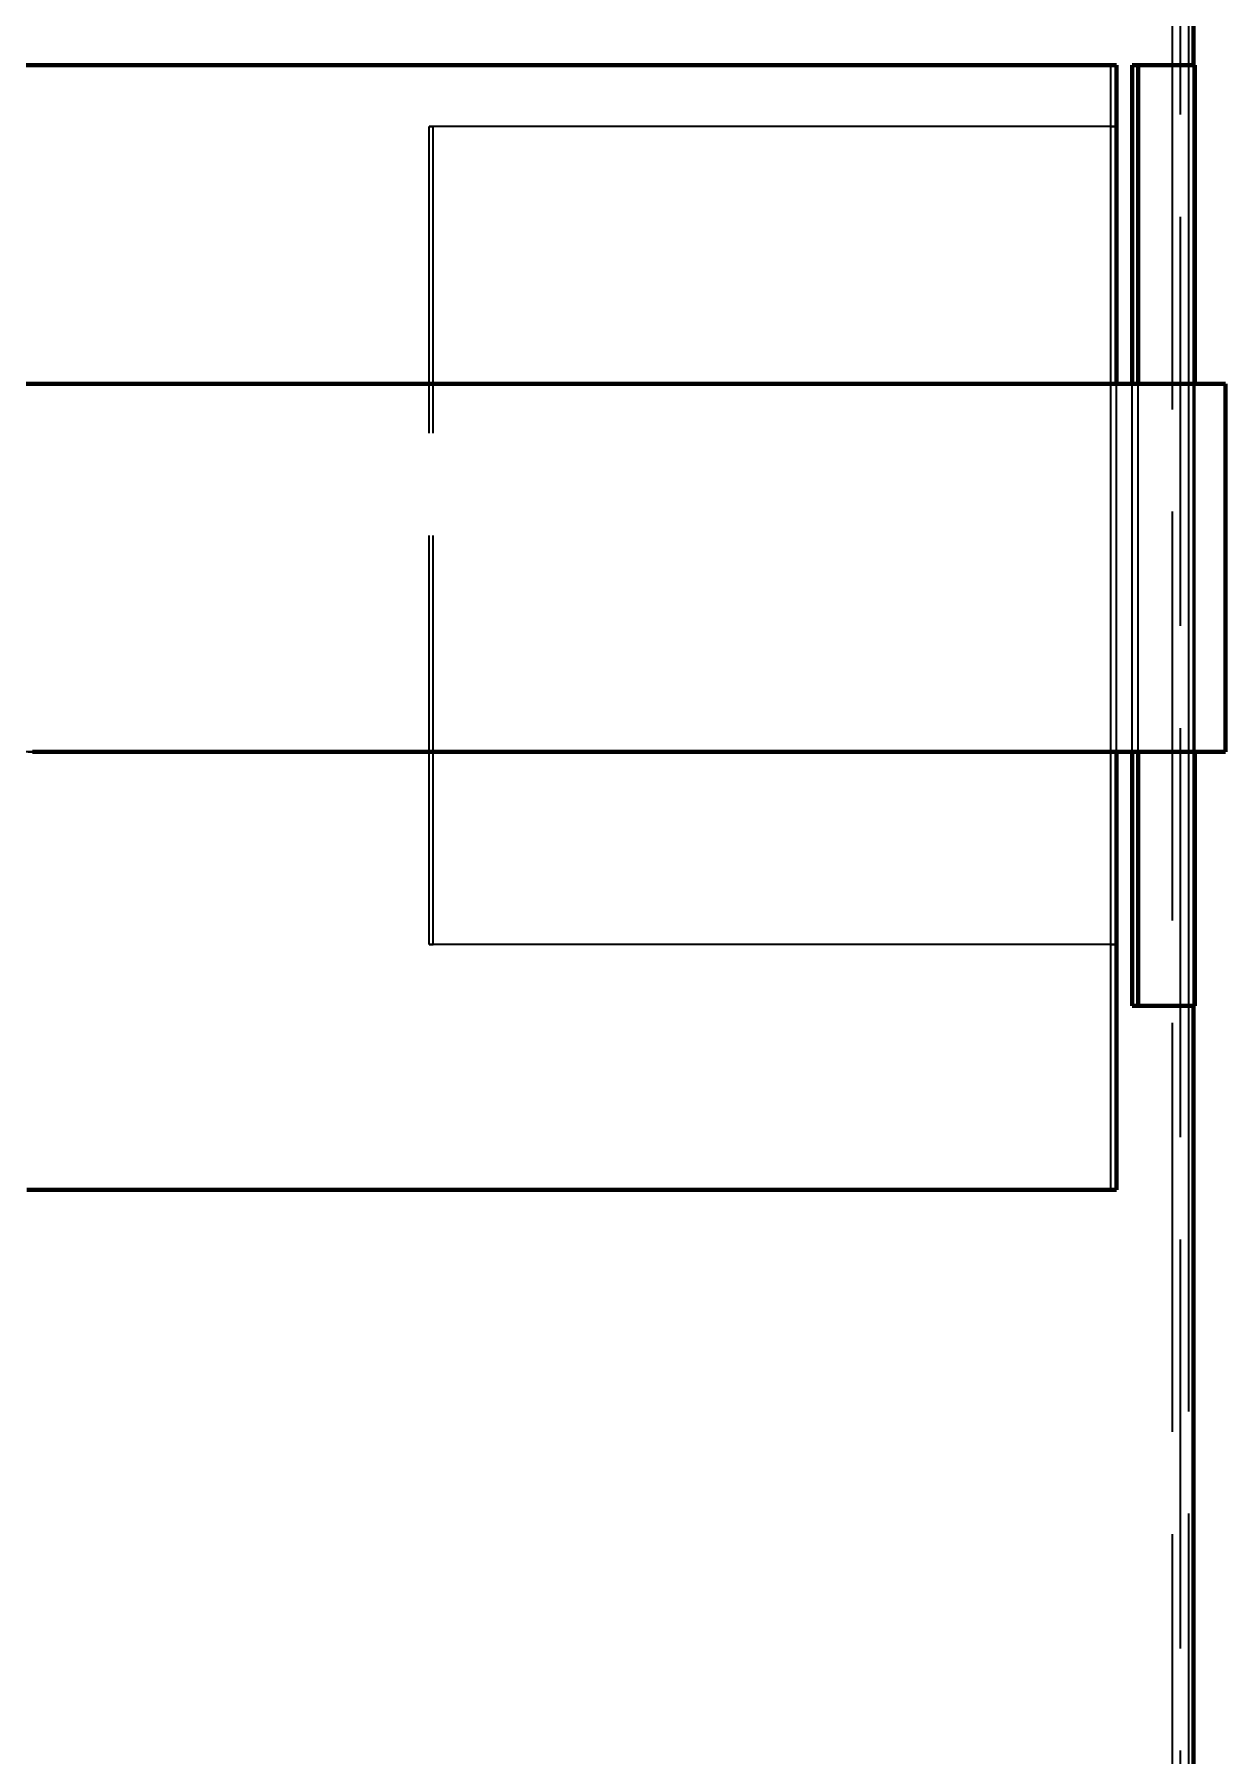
# Model space of a CAD drawing. Header units: millimetres. Extents: x 0 to 2208, y 0 to 420.
# Drawn here: x 196.54 to 208.19, y 140.17 to 157 of the extents above; entities that cross this region are included whole.
import ezdxf

# ---------------------------------------------------------------- set-up
doc = ezdxf.new("R2010")
doc.units = ezdxf.units.MM
doc.linetypes.add('IRAM-E-TRAZOS', pattern=[5, 4, -1])
doc.layers.add('01-VISIBLE', color=7, linetype='CONTINUOUS', lineweight=70)
doc.layers.add('02-OCULTA', color=4, linetype='IRAM-E-TRAZOS', lineweight=35)

msp = doc.modelspace()

# ---------------------------------------------------------------- linework, layer by layer
at = {"layer": '01-VISIBLE'}
for p, q in [((207.875, 156.702), (207.875, 157.302)), ((207.122, 153.585), (207.122, 156.702)), ((207.273, 156.702), (207.331, 156.702)), ((207.273, 153.585), (207.273, 156.702)), ((207.331, 153.585), (207.331, 156.702)), ((207.887, 153.585), (207.887, 156.702)), ((208.187, 149.985), (208.187, 153.585)), ((207.122, 145.702), (207.122, 149.985)), ((207.273, 147.502), (207.273, 149.985)), ((207.331, 147.502), (207.331, 149.985)), ((207.887, 147.502), (207.887, 149.985)), ((207.273, 147.502), (207.331, 147.502)), ((207.875, 123.535), (207.875, 147.502))]:
    msp.add_line(p, q, dxfattribs=at)
for points in [[(196.459, 156.702), (196.56, 156.702), (196.66, 156.702), (196.761, 156.702), (196.862, 156.702), (196.962, 156.702), (197.063, 156.702), (197.163, 156.702), (197.264, 156.702), (197.365, 156.702), (197.465, 156.702), (197.566, 156.702), (197.666, 156.702), (197.767, 156.702), (197.868, 156.702), (197.968, 156.702), (198.069, 156.702), (198.169, 156.702), (198.27, 156.702), (198.371, 156.702), (198.471, 156.702), (198.572, 156.702), (198.672, 156.702), (198.773, 156.702), (198.873, 156.702), (198.974, 156.702), (199.075, 156.702), (199.175, 156.702), (199.276, 156.702), (199.376, 156.702), (199.477, 156.702), (199.578, 156.702), (199.678, 156.702), (199.779, 156.702), (199.879, 156.702), (199.98, 156.702), (200.081, 156.702), (200.181, 156.702), (200.282, 156.702), (200.382, 156.702), (200.483, 156.702), (200.584, 156.702), (200.684, 156.702), (200.785, 156.702), (200.885, 156.702), (200.986, 156.702), (201.087, 156.702), (201.187, 156.702), (201.288, 156.702), (201.388, 156.702), (201.489, 156.702), (201.59, 156.702), (201.69, 156.702), (201.791, 156.702), (201.891, 156.702), (201.992, 156.702), (202.093, 156.702), (202.193, 156.702), (202.294, 156.702), (202.394, 156.702), (202.495, 156.702), (202.596, 156.702), (202.696, 156.702), (202.797, 156.702), (202.897, 156.702), (202.998, 156.702), (203.099, 156.702), (203.199, 156.702), (203.3, 156.702), (203.4, 156.702), (203.501, 156.702), (203.602, 156.702), (203.702, 156.702), (203.803, 156.702), (203.903, 156.702), (204.004, 156.702), (204.104, 156.702), (204.205, 156.702), (204.306, 156.702), (204.406, 156.702), (204.507, 156.702), (204.607, 156.702), (204.708, 156.702), (204.809, 156.702), (204.909, 156.702), (205.01, 156.702), (205.11, 156.702), (205.211, 156.702), (205.312, 156.702), (205.412, 156.702), (205.513, 156.702), (205.613, 156.702), (205.714, 156.702), (205.815, 156.702), (205.915, 156.702), (206.016, 156.702), (206.116, 156.702), (206.217, 156.702), (206.318, 156.702), (206.418, 156.702), (206.519, 156.702), (206.619, 156.702), (206.72, 156.702), (206.821, 156.702), (206.921, 156.702), (207.022, 156.702), (207.122, 156.702)], [(207.331, 156.702), (207.424, 156.702), (207.516, 156.702), (207.609, 156.702), (207.702, 156.702), (207.794, 156.702), (207.887, 156.702)], [(196.446, 153.585), (196.546, 153.585), (196.647, 153.585), (196.747, 153.585), (196.847, 153.585), (196.948, 153.585), (197.048, 153.585), (197.148, 153.585), (197.249, 153.585), (197.349, 153.585), (197.449, 153.585), (197.55, 153.585), (197.65, 153.585), (197.751, 153.585), (197.851, 153.585), (197.951, 153.585), (198.052, 153.585), (198.152, 153.585), (198.252, 153.585), (198.353, 153.585), (198.453, 153.585), (198.553, 153.585), (198.654, 153.585), (198.754, 153.585), (198.854, 153.585), (198.955, 153.585), (199.055, 153.585), (199.155, 153.585), (199.256, 153.585), (199.356, 153.585), (199.456, 153.585), (199.557, 153.585), (199.657, 153.585), (199.758, 153.585), (199.858, 153.585), (199.958, 153.585), (200.059, 153.585), (200.159, 153.585), (200.259, 153.585), (200.36, 153.585), (200.46, 153.585), (200.56, 153.585), (200.661, 153.585), (200.761, 153.585), (200.861, 153.585), (200.962, 153.585), (201.062, 153.585), (201.162, 153.585), (201.263, 153.585), (201.363, 153.585), (201.463, 153.585), (201.564, 153.585), (201.664, 153.585), (201.765, 153.585), (201.865, 153.585), (201.965, 153.585), (202.066, 153.585), (202.166, 153.585), (202.266, 153.585), (202.367, 153.585), (202.467, 153.585), (202.567, 153.585), (202.668, 153.585), (202.768, 153.585), (202.868, 153.585), (202.969, 153.585), (203.069, 153.585), (203.169, 153.585), (203.27, 153.585), (203.37, 153.585), (203.471, 153.585), (203.571, 153.585), (203.671, 153.585), (203.772, 153.585), (203.872, 153.585), (203.972, 153.585), (204.073, 153.585), (204.173, 153.585), (204.273, 153.585), (204.374, 153.585), (204.474, 153.585), (204.574, 153.585), (204.675, 153.585), (204.775, 153.585), (204.875, 153.585), (204.976, 153.585), (205.076, 153.585), (205.176, 153.585), (205.277, 153.585), (205.377, 153.585), (205.478, 153.585), (205.578, 153.585), (205.678, 153.585), (205.779, 153.585), (205.879, 153.585), (205.979, 153.585), (206.08, 153.585), (206.18, 153.585), (206.28, 153.585), (206.381, 153.585), (206.481, 153.585), (206.581, 153.585), (206.682, 153.585), (206.782, 153.585), (206.882, 153.585), (206.983, 153.585), (207.083, 153.585), (207.183, 153.585), (207.284, 153.585), (207.384, 153.585), (207.485, 153.585), (207.585, 153.585), (207.685, 153.585), (207.786, 153.585), (207.886, 153.585), (207.986, 153.585), (208.087, 153.585), (208.187, 153.585)], [(196.523, 149.985), (196.624, 149.985), (196.724, 149.985), (196.825, 149.985), (196.925, 149.985), (197.026, 149.985), (197.126, 149.985), (197.227, 149.985), (197.328, 149.985), (197.428, 149.985), (197.529, 149.985), (197.629, 149.985), (197.73, 149.985), (197.83, 149.985), (197.931, 149.985), (198.031, 149.985), (198.132, 149.985), (198.232, 149.985), (198.333, 149.985), (198.434, 149.985), (198.534, 149.985), (198.635, 149.985), (198.735, 149.985), (198.836, 149.985), (198.936, 149.985), (199.037, 149.985), (199.137, 149.985), (199.238, 149.985), (199.339, 149.985), (199.439, 149.985), (199.54, 149.985), (199.64, 149.985), (199.741, 149.985), (199.841, 149.985), (199.942, 149.985), (200.042, 149.985), (200.143, 149.985), (200.243, 149.985), (200.344, 149.985), (200.445, 149.985), (200.545, 149.985), (200.646, 149.985), (200.746, 149.985), (200.847, 149.985), (200.947, 149.985), (201.048, 149.985), (201.148, 149.985), (201.249, 149.985), (201.35, 149.985), (201.45, 149.985), (201.551, 149.985), (201.651, 149.985), (201.752, 149.985), (201.852, 149.985), (201.953, 149.985), (202.053, 149.985), (202.154, 149.985), (202.255, 149.985), (202.355, 149.985), (202.456, 149.985), (202.556, 149.985), (202.657, 149.985), (202.757, 149.985), (202.858, 149.985), (202.958, 149.985), (203.059, 149.985), (203.159, 149.985), (203.26, 149.985), (203.361, 149.985), (203.461, 149.985), (203.562, 149.985), (203.662, 149.985), (203.763, 149.985), (203.863, 149.985), (203.964, 149.985), (204.064, 149.985), (204.165, 149.985), (204.266, 149.985), (204.366, 149.985), (204.467, 149.985), (204.567, 149.985), (204.668, 149.985), (204.768, 149.985), (204.869, 149.985), (204.969, 149.985), (205.07, 149.985), (205.17, 149.985), (205.271, 149.985), (205.372, 149.985), (205.472, 149.985), (205.573, 149.985), (205.673, 149.985), (205.774, 149.985), (205.874, 149.985), (205.975, 149.985), (206.075, 149.985), (206.176, 149.985), (206.277, 149.985), (206.377, 149.985), (206.478, 149.985), (206.578, 149.985), (206.679, 149.985), (206.779, 149.985), (206.88, 149.985), (206.98, 149.985), (207.081, 149.985), (207.181, 149.985), (207.282, 149.985), (207.383, 149.985), (207.483, 149.985), (207.584, 149.985), (207.684, 149.985), (207.785, 149.985), (207.885, 149.985), (207.986, 149.985), (208.086, 149.985), (208.187, 149.985)], [(207.331, 147.502), (207.424, 147.502), (207.516, 147.502), (207.609, 147.502), (207.702, 147.502), (207.794, 147.502), (207.887, 147.502)], [(196.465, 145.702), (196.566, 145.702), (196.666, 145.702), (196.767, 145.702), (196.867, 145.702), (196.968, 145.702), (197.068, 145.702), (197.169, 145.702), (197.27, 145.702), (197.37, 145.702), (197.471, 145.702), (197.571, 145.702), (197.672, 145.702), (197.772, 145.702), (197.873, 145.702), (197.973, 145.702), (198.074, 145.702), (198.174, 145.702), (198.275, 145.702), (198.375, 145.702), (198.476, 145.702), (198.577, 145.702), (198.677, 145.702), (198.778, 145.702), (198.878, 145.702), (198.979, 145.702), (199.079, 145.702), (199.18, 145.702), (199.28, 145.702), (199.381, 145.702), (199.481, 145.702), (199.582, 145.702), (199.682, 145.702), (199.783, 145.702), (199.884, 145.702), (199.984, 145.702), (200.085, 145.702), (200.185, 145.702), (200.286, 145.702), (200.386, 145.702), (200.487, 145.702), (200.587, 145.702), (200.688, 145.702), (200.788, 145.702), (200.889, 145.702), (200.989, 145.702), (201.09, 145.702), (201.191, 145.702), (201.291, 145.702), (201.392, 145.702), (201.492, 145.702), (201.593, 145.702), (201.693, 145.702), (201.794, 145.702), (201.894, 145.702), (201.995, 145.702), (202.095, 145.702), (202.196, 145.702), (202.296, 145.702), (202.397, 145.702), (202.498, 145.702), (202.598, 145.702), (202.699, 145.702), (202.799, 145.702), (202.9, 145.702), (203, 145.702), (203.101, 145.702), (203.201, 145.702), (203.302, 145.702), (203.402, 145.702), (203.503, 145.702), (203.604, 145.702), (203.704, 145.702), (203.805, 145.702), (203.905, 145.702), (204.006, 145.702), (204.106, 145.702), (204.207, 145.702), (204.307, 145.702), (204.408, 145.702), (204.508, 145.702), (204.609, 145.702), (204.709, 145.702), (204.81, 145.702), (204.911, 145.702), (205.011, 145.702), (205.112, 145.702), (205.212, 145.702), (205.313, 145.702), (205.413, 145.702), (205.514, 145.702), (205.614, 145.702), (205.715, 145.702), (205.815, 145.702), (205.916, 145.702), (206.016, 145.702), (206.117, 145.702), (206.218, 145.702), (206.318, 145.702), (206.419, 145.702), (206.519, 145.702), (206.62, 145.702), (206.72, 145.702), (206.821, 145.702), (206.921, 145.702), (207.022, 145.702), (207.122, 145.702)]]:
    msp.add_lwpolyline(points, dxfattribs=at)
at = {"layer": '02-OCULTA'}
for p, q in [((207.667, 123.335), (207.667, 217.535)), ((207.747, 126.217), (207.747, 217.335)), ((207.747, 126.217), (207.747, 217.335)), ((207.827, 123.535), (207.827, 217.335)), ((207.875, 123.535), (207.875, 217.335)), ((207.065, 156.702), (207.122, 156.702)), ((207.065, 145.702), (207.065, 156.702)), ((207.273, 156.702), (207.331, 156.702)), ((207.273, 147.502), (207.273, 156.702)), ((207.331, 147.502), (207.331, 156.702)), ((207.827, 147.502), (207.827, 156.702)), ((207.875, 147.502), (207.875, 156.702)), ((200.401, 156.102), (200.438, 156.102)), ((200.401, 148.102), (200.401, 156.102)), ((200.438, 148.102), (200.438, 156.102)), ((207.065, 156.102), (207.122, 156.102)), ((207.065, 148.102), (207.065, 156.102)), ((207.122, 148.102), (207.122, 156.102)), ((207.122, 149.985), (207.122, 153.585)), ((207.273, 149.985), (207.273, 153.585)), ((207.331, 149.985), (207.331, 153.585)), ((207.887, 149.985), (207.887, 153.585)), ((207.887, 149.985), (207.887, 153.585)), ((200.401, 148.102), (200.438, 148.102)), ((207.065, 148.102), (207.122, 148.102)), ((207.273, 147.502), (207.331, 147.502)), ((207.065, 145.702), (207.122, 145.702))]:
    msp.add_line(p, q, dxfattribs=at)
for points in [[(196.53, 156.702), (196.63, 156.702), (196.731, 156.702), (196.831, 156.702), (196.931, 156.702), (197.032, 156.702), (197.132, 156.702), (197.232, 156.702), (197.333, 156.702), (197.433, 156.702), (197.533, 156.702), (197.634, 156.702), (197.734, 156.702), (197.834, 156.702), (197.935, 156.702), (198.035, 156.702), (198.135, 156.702), (198.236, 156.702), (198.336, 156.702), (198.436, 156.702), (198.537, 156.702), (198.637, 156.702), (198.737, 156.702), (198.838, 156.702), (198.938, 156.702), (199.038, 156.702), (199.139, 156.702), (199.239, 156.702), (199.339, 156.702), (199.44, 156.702), (199.54, 156.702), (199.64, 156.702), (199.741, 156.702), (199.841, 156.702), (199.941, 156.702), (200.042, 156.702), (200.142, 156.702), (200.242, 156.702), (200.343, 156.702), (200.443, 156.702), (200.543, 156.702), (200.644, 156.702), (200.744, 156.702), (200.844, 156.702), (200.945, 156.702), (201.045, 156.702), (201.145, 156.702), (201.246, 156.702), (201.346, 156.702), (201.446, 156.702), (201.547, 156.702), (201.647, 156.702), (201.747, 156.702), (201.848, 156.702), (201.948, 156.702), (202.048, 156.702), (202.149, 156.702), (202.249, 156.702), (202.349, 156.702), (202.45, 156.702), (202.55, 156.702), (202.65, 156.702), (202.751, 156.702), (202.851, 156.702), (202.951, 156.702), (203.052, 156.702), (203.152, 156.702), (203.252, 156.702), (203.353, 156.702), (203.453, 156.702), (203.553, 156.702), (203.654, 156.702), (203.754, 156.702), (203.854, 156.702), (203.955, 156.702), (204.055, 156.702), (204.155, 156.702), (204.255, 156.702), (204.356, 156.702), (204.456, 156.702), (204.556, 156.702), (204.657, 156.702), (204.757, 156.702), (204.857, 156.702), (204.958, 156.702), (205.058, 156.702), (205.158, 156.702), (205.259, 156.702), (205.359, 156.702), (205.459, 156.702), (205.56, 156.702), (205.66, 156.702), (205.76, 156.702), (205.861, 156.702), (205.961, 156.702), (206.061, 156.702), (206.162, 156.702), (206.262, 156.702), (206.362, 156.702), (206.463, 156.702), (206.563, 156.702), (206.663, 156.702), (206.764, 156.702), (206.864, 156.702), (206.964, 156.702), (207.065, 156.702)], [(207.273, 156.702), (207.365, 156.702), (207.458, 156.702), (207.55, 156.702), (207.642, 156.702), (207.735, 156.702), (207.827, 156.702)], [(207.827, 156.702), (207.735, 156.702), (207.642, 156.702), (207.55, 156.702), (207.458, 156.702), (207.365, 156.702), (207.273, 156.702)], [(207.887, 156.702), (207.794, 156.702), (207.702, 156.702), (207.609, 156.702), (207.516, 156.702), (207.424, 156.702), (207.331, 156.702)], [(207.065, 156.102), (206.964, 156.102), (206.863, 156.102), (206.762, 156.102), (206.661, 156.102), (206.56, 156.102), (206.459, 156.102), (206.358, 156.102), (206.257, 156.102), (206.156, 156.102), (206.055, 156.102), (205.954, 156.102), (205.853, 156.102), (205.752, 156.102), (205.651, 156.102), (205.55, 156.102), (205.449, 156.102), (205.348, 156.102), (205.247, 156.102), (205.146, 156.102), (205.045, 156.102), (204.945, 156.102), (204.844, 156.102), (204.743, 156.102), (204.642, 156.102), (204.541, 156.102), (204.44, 156.102), (204.339, 156.102), (204.238, 156.102), (204.137, 156.102), (204.036, 156.102), (203.935, 156.102), (203.834, 156.102), (203.733, 156.102), (203.632, 156.102), (203.531, 156.102), (203.43, 156.102), (203.329, 156.102), (203.228, 156.102), (203.127, 156.102), (203.026, 156.102), (202.925, 156.102), (202.824, 156.102), (202.723, 156.102), (202.622, 156.102), (202.521, 156.102), (202.42, 156.102), (202.319, 156.102), (202.218, 156.102), (202.118, 156.102), (202.017, 156.102), (201.916, 156.102), (201.815, 156.102), (201.714, 156.102), (201.613, 156.102), (201.512, 156.102), (201.411, 156.102), (201.31, 156.102), (201.209, 156.102), (201.108, 156.102), (201.007, 156.102), (200.906, 156.102), (200.805, 156.102), (200.704, 156.102), (200.603, 156.102), (200.502, 156.102), (200.401, 156.102)], [(207.122, 156.102), (207.021, 156.102), (206.92, 156.102), (206.819, 156.102), (206.717, 156.102), (206.616, 156.102), (206.515, 156.102), (206.413, 156.102), (206.312, 156.102), (206.211, 156.102), (206.11, 156.102), (206.008, 156.102), (205.907, 156.102), (205.806, 156.102), (205.704, 156.102), (205.603, 156.102), (205.502, 156.102), (205.401, 156.102), (205.299, 156.102), (205.198, 156.102), (205.097, 156.102), (204.995, 156.102), (204.894, 156.102), (204.793, 156.102), (204.692, 156.102), (204.59, 156.102), (204.489, 156.102), (204.388, 156.102), (204.286, 156.102), (204.185, 156.102), (204.084, 156.102), (203.983, 156.102), (203.881, 156.102), (203.78, 156.102), (203.679, 156.102), (203.577, 156.102), (203.476, 156.102), (203.375, 156.102), (203.274, 156.102), (203.172, 156.102), (203.071, 156.102), (202.97, 156.102), (202.868, 156.102), (202.767, 156.102), (202.666, 156.102), (202.565, 156.102), (202.463, 156.102), (202.362, 156.102), (202.261, 156.102), (202.159, 156.102), (202.058, 156.102), (201.957, 156.102), (201.856, 156.102), (201.754, 156.102), (201.653, 156.102), (201.552, 156.102), (201.451, 156.102), (201.349, 156.102), (201.248, 156.102), (201.147, 156.102), (201.045, 156.102), (200.944, 156.102), (200.843, 156.102), (200.742, 156.102), (200.64, 156.102), (200.539, 156.102), (200.438, 156.102)], [(208.187, 153.585), (208.087, 153.585), (207.986, 153.585), (207.886, 153.585), (207.786, 153.585), (207.685, 153.585), (207.585, 153.585), (207.485, 153.585), (207.385, 153.585), (207.284, 153.585), (207.184, 153.585), (207.084, 153.585), (206.983, 153.585), (206.883, 153.585), (206.783, 153.585), (206.682, 153.585), (206.582, 153.585), (206.482, 153.585), (206.381, 153.585), (206.281, 153.585), (206.181, 153.585), (206.08, 153.585), (205.98, 153.585), (205.88, 153.585), (205.78, 153.585), (205.679, 153.585), (205.579, 153.585), (205.479, 153.585), (205.378, 153.585), (205.278, 153.585), (205.178, 153.585), (205.077, 153.585), (204.977, 153.585), (204.877, 153.585), (204.776, 153.585), (204.676, 153.585), (204.576, 153.585), (204.475, 153.585), (204.375, 153.585), (204.275, 153.585), (204.175, 153.585), (204.074, 153.585), (203.974, 153.585), (203.874, 153.585), (203.773, 153.585), (203.673, 153.585), (203.573, 153.585), (203.472, 153.585), (203.372, 153.585), (203.272, 153.585), (203.171, 153.585), (203.071, 153.585), (202.971, 153.585), (202.871, 153.585), (202.77, 153.585), (202.67, 153.585), (202.57, 153.585), (202.469, 153.585), (202.369, 153.585), (202.269, 153.585), (202.168, 153.585), (202.068, 153.585), (201.968, 153.585), (201.867, 153.585), (201.767, 153.585), (201.667, 153.585), (201.566, 153.585), (201.466, 153.585), (201.366, 153.585), (201.266, 153.585), (201.165, 153.585), (201.065, 153.585), (200.965, 153.585), (200.864, 153.585), (200.764, 153.585), (200.664, 153.585), (200.563, 153.585), (200.463, 153.585), (200.363, 153.585), (200.262, 153.585), (200.162, 153.585), (200.062, 153.585), (199.962, 153.585), (199.861, 153.585), (199.761, 153.585), (199.661, 153.585), (199.56, 153.585), (199.46, 153.585), (199.36, 153.585), (199.259, 153.585), (199.159, 153.585), (199.059, 153.585), (198.958, 153.585), (198.858, 153.585), (198.758, 153.585), (198.657, 153.585), (198.557, 153.585), (198.457, 153.585), (198.357, 153.585), (198.256, 153.585), (198.156, 153.585), (198.056, 153.585), (197.955, 153.585), (197.855, 153.585), (197.755, 153.585), (197.654, 153.585), (197.554, 153.585), (197.454, 153.585), (197.353, 153.585), (197.253, 153.585), (197.153, 153.585), (197.052, 153.585), (196.952, 153.585), (196.852, 153.585), (196.752, 153.585), (196.651, 153.585), (196.551, 153.585), (196.451, 153.585)], [(196.451, 153.585), (196.551, 153.585), (196.652, 153.585), (196.752, 153.585), (196.852, 153.585), (196.953, 153.585), (197.053, 153.585), (197.153, 153.585), (197.254, 153.585), (197.354, 153.585), (197.454, 153.585), (197.554, 153.585), (197.655, 153.585), (197.755, 153.585), (197.855, 153.585), (197.956, 153.585), (198.056, 153.585), (198.156, 153.585), (198.257, 153.585), (198.357, 153.585), (198.457, 153.585), (198.558, 153.585), (198.658, 153.585), (198.758, 153.585), (198.859, 153.585), (198.959, 153.585), (199.059, 153.585), (199.16, 153.585), (199.26, 153.585), (199.36, 153.585), (199.46, 153.585), (199.561, 153.585), (199.661, 153.585), (199.761, 153.585), (199.862, 153.585), (199.962, 153.585), (200.062, 153.585), (200.163, 153.585), (200.263, 153.585), (200.363, 153.585), (200.464, 153.585), (200.564, 153.585), (200.664, 153.585), (200.765, 153.585), (200.865, 153.585), (200.965, 153.585), (201.066, 153.585), (201.166, 153.585), (201.266, 153.585), (201.366, 153.585), (201.467, 153.585), (201.567, 153.585), (201.667, 153.585), (201.768, 153.585), (201.868, 153.585), (201.968, 153.585), (202.069, 153.585), (202.169, 153.585), (202.269, 153.585), (202.37, 153.585), (202.47, 153.585), (202.57, 153.585), (202.671, 153.585), (202.771, 153.585), (202.871, 153.585), (202.972, 153.585), (203.072, 153.585), (203.172, 153.585), (203.272, 153.585), (203.373, 153.585), (203.473, 153.585), (203.573, 153.585), (203.674, 153.585), (203.774, 153.585), (203.874, 153.585), (203.975, 153.585), (204.075, 153.585), (204.175, 153.585), (204.276, 153.585), (204.376, 153.585), (204.476, 153.585), (204.577, 153.585), (204.677, 153.585), (204.777, 153.585), (204.878, 153.585), (204.978, 153.585), (205.078, 153.585), (205.178, 153.585), (205.279, 153.585), (205.379, 153.585), (205.479, 153.585), (205.58, 153.585), (205.68, 153.585), (205.78, 153.585), (205.881, 153.585), (205.981, 153.585), (206.081, 153.585), (206.182, 153.585), (206.282, 153.585), (206.382, 153.585), (206.483, 153.585), (206.583, 153.585), (206.683, 153.585), (206.784, 153.585), (206.884, 153.585), (206.984, 153.585), (207.084, 153.585), (207.185, 153.585), (207.285, 153.585), (207.385, 153.585), (207.486, 153.585), (207.586, 153.585), (207.686, 153.585), (207.787, 153.585), (207.887, 153.585)], [(207.887, 153.585), (207.787, 153.585), (207.687, 153.585), (207.587, 153.585), (207.487, 153.585), (207.387, 153.585), (207.287, 153.585), (207.187, 153.585), (207.087, 153.585), (206.987, 153.585), (206.886, 153.585), (206.786, 153.585), (206.686, 153.585), (206.586, 153.585), (206.486, 153.585), (206.386, 153.585), (206.286, 153.585), (206.186, 153.585), (206.086, 153.585), (205.986, 153.585), (205.886, 153.585), (205.786, 153.585), (205.686, 153.585), (205.586, 153.585), (205.486, 153.585), (205.386, 153.585), (205.286, 153.585), (205.186, 153.585), (205.086, 153.585), (204.985, 153.585), (204.885, 153.585), (204.785, 153.585), (204.685, 153.585), (204.585, 153.585), (204.485, 153.585), (204.385, 153.585), (204.285, 153.585), (204.185, 153.585), (204.085, 153.585), (203.985, 153.585), (203.885, 153.585), (203.785, 153.585), (203.685, 153.585), (203.585, 153.585), (203.485, 153.585), (203.385, 153.585), (203.285, 153.585), (203.185, 153.585), (203.084, 153.585), (202.984, 153.585), (202.884, 153.585), (202.784, 153.585), (202.684, 153.585), (202.584, 153.585), (202.484, 153.585), (202.384, 153.585), (202.284, 153.585), (202.184, 153.585), (202.084, 153.585), (201.984, 153.585), (201.884, 153.585), (201.784, 153.585), (201.684, 153.585), (201.584, 153.585), (201.484, 153.585), (201.384, 153.585), (201.284, 153.585), (201.183, 153.585), (201.083, 153.585), (200.983, 153.585), (200.883, 153.585), (200.783, 153.585), (200.683, 153.585), (200.583, 153.585), (200.483, 153.585), (200.383, 153.585), (200.283, 153.585), (200.183, 153.585), (200.083, 153.585), (199.983, 153.585), (199.883, 153.585), (199.783, 153.585), (199.683, 153.585), (199.583, 153.585), (199.483, 153.585), (199.383, 153.585), (199.282, 153.585), (199.182, 153.585), (199.082, 153.585), (198.982, 153.585), (198.882, 153.585), (198.782, 153.585), (198.682, 153.585), (198.582, 153.585), (198.482, 153.585), (198.382, 153.585), (198.282, 153.585), (198.182, 153.585), (198.082, 153.585), (197.982, 153.585), (197.882, 153.585), (197.782, 153.585), (197.682, 153.585), (197.582, 153.585), (197.482, 153.585), (197.381, 153.585), (197.281, 153.585), (197.181, 153.585), (197.081, 153.585), (196.981, 153.585), (196.881, 153.585), (196.781, 153.585), (196.681, 153.585), (196.581, 153.585), (196.481, 153.585)], [(208.187, 149.985), (208.087, 149.985), (207.986, 149.985), (207.886, 149.985), (207.786, 149.985), (207.685, 149.985), (207.585, 149.985), (207.485, 149.985), (207.385, 149.985), (207.284, 149.985), (207.184, 149.985), (207.084, 149.985), (206.983, 149.985), (206.883, 149.985), (206.783, 149.985), (206.682, 149.985), (206.582, 149.985), (206.482, 149.985), (206.381, 149.985), (206.281, 149.985), (206.181, 149.985), (206.08, 149.985), (205.98, 149.985), (205.88, 149.985), (205.78, 149.985), (205.679, 149.985), (205.579, 149.985), (205.479, 149.985), (205.378, 149.985), (205.278, 149.985), (205.178, 149.985), (205.077, 149.985), (204.977, 149.985), (204.877, 149.985), (204.776, 149.985), (204.676, 149.985), (204.576, 149.985), (204.475, 149.985), (204.375, 149.985), (204.275, 149.985), (204.175, 149.985), (204.074, 149.985), (203.974, 149.985), (203.874, 149.985), (203.773, 149.985), (203.673, 149.985), (203.573, 149.985), (203.472, 149.985), (203.372, 149.985), (203.272, 149.985), (203.171, 149.985), (203.071, 149.985), (202.971, 149.985), (202.871, 149.985), (202.77, 149.985), (202.67, 149.985), (202.57, 149.985), (202.469, 149.985), (202.369, 149.985), (202.269, 149.985), (202.168, 149.985), (202.068, 149.985), (201.968, 149.985), (201.867, 149.985), (201.767, 149.985), (201.667, 149.985), (201.566, 149.985), (201.466, 149.985), (201.366, 149.985), (201.266, 149.985), (201.165, 149.985), (201.065, 149.985), (200.965, 149.985), (200.864, 149.985), (200.764, 149.985), (200.664, 149.985), (200.563, 149.985), (200.463, 149.985), (200.363, 149.985), (200.262, 149.985), (200.162, 149.985), (200.062, 149.985), (199.962, 149.985), (199.861, 149.985), (199.761, 149.985), (199.661, 149.985), (199.56, 149.985), (199.46, 149.985), (199.36, 149.985), (199.259, 149.985), (199.159, 149.985), (199.059, 149.985), (198.958, 149.985), (198.858, 149.985), (198.758, 149.985), (198.657, 149.985), (198.557, 149.985), (198.457, 149.985), (198.357, 149.985), (198.256, 149.985), (198.156, 149.985), (198.056, 149.985), (197.955, 149.985), (197.855, 149.985), (197.755, 149.985), (197.654, 149.985), (197.554, 149.985), (197.454, 149.985), (197.353, 149.985), (197.253, 149.985), (197.153, 149.985), (197.052, 149.985), (196.952, 149.985), (196.852, 149.985), (196.752, 149.985), (196.651, 149.985), (196.551, 149.985), (196.451, 149.985)], [(207.887, 149.985), (207.787, 149.985), (207.686, 149.985), (207.586, 149.985), (207.486, 149.985), (207.385, 149.985), (207.285, 149.985), (207.185, 149.985), (207.084, 149.985), (206.984, 149.985), (206.884, 149.985), (206.784, 149.985), (206.683, 149.985), (206.583, 149.985), (206.483, 149.985), (206.382, 149.985), (206.282, 149.985), (206.182, 149.985), (206.081, 149.985), (205.981, 149.985), (205.881, 149.985), (205.78, 149.985), (205.68, 149.985), (205.58, 149.985), (205.479, 149.985), (205.379, 149.985), (205.279, 149.985), (205.178, 149.985), (205.078, 149.985), (204.978, 149.985), (204.878, 149.985), (204.777, 149.985), (204.677, 149.985), (204.577, 149.985), (204.476, 149.985), (204.376, 149.985), (204.276, 149.985), (204.175, 149.985), (204.075, 149.985), (203.975, 149.985), (203.874, 149.985), (203.774, 149.985), (203.674, 149.985), (203.573, 149.985), (203.473, 149.985), (203.373, 149.985), (203.272, 149.985), (203.172, 149.985), (203.072, 149.985), (202.972, 149.985), (202.871, 149.985), (202.771, 149.985), (202.671, 149.985), (202.57, 149.985), (202.47, 149.985), (202.37, 149.985), (202.269, 149.985), (202.169, 149.985), (202.069, 149.985), (201.968, 149.985), (201.868, 149.985), (201.768, 149.985), (201.667, 149.985), (201.567, 149.985), (201.467, 149.985), (201.366, 149.985), (201.266, 149.985), (201.166, 149.985), (201.066, 149.985), (200.965, 149.985), (200.865, 149.985), (200.765, 149.985), (200.664, 149.985), (200.564, 149.985), (200.464, 149.985), (200.363, 149.985), (200.263, 149.985), (200.163, 149.985), (200.062, 149.985), (199.962, 149.985), (199.862, 149.985), (199.761, 149.985), (199.661, 149.985), (199.561, 149.985), (199.46, 149.985), (199.36, 149.985), (199.26, 149.985), (199.16, 149.985), (199.059, 149.985), (198.959, 149.985), (198.859, 149.985), (198.758, 149.985), (198.658, 149.985), (198.558, 149.985), (198.457, 149.985), (198.357, 149.985), (198.257, 149.985), (198.156, 149.985), (198.056, 149.985), (197.956, 149.985), (197.855, 149.985), (197.755, 149.985), (197.655, 149.985), (197.554, 149.985), (197.454, 149.985), (197.354, 149.985), (197.254, 149.985), (197.153, 149.985), (197.053, 149.985), (196.953, 149.985), (196.852, 149.985), (196.752, 149.985), (196.652, 149.985), (196.551, 149.985), (196.451, 149.985)], [(196.481, 149.985), (196.581, 149.985), (196.681, 149.985), (196.781, 149.985), (196.881, 149.985), (196.981, 149.985), (197.081, 149.985), (197.181, 149.985), (197.281, 149.985), (197.381, 149.985), (197.482, 149.985), (197.582, 149.985), (197.682, 149.985), (197.782, 149.985), (197.882, 149.985), (197.982, 149.985), (198.082, 149.985), (198.182, 149.985), (198.282, 149.985), (198.382, 149.985), (198.482, 149.985), (198.582, 149.985), (198.682, 149.985), (198.782, 149.985), (198.882, 149.985), (198.982, 149.985), (199.082, 149.985), (199.182, 149.985), (199.282, 149.985), (199.383, 149.985), (199.483, 149.985), (199.583, 149.985), (199.683, 149.985), (199.783, 149.985), (199.883, 149.985), (199.983, 149.985), (200.083, 149.985), (200.183, 149.985), (200.283, 149.985), (200.383, 149.985), (200.483, 149.985), (200.583, 149.985), (200.683, 149.985), (200.783, 149.985), (200.883, 149.985), (200.983, 149.985), (201.083, 149.985), (201.183, 149.985), (201.284, 149.985), (201.384, 149.985), (201.484, 149.985), (201.584, 149.985), (201.684, 149.985), (201.784, 149.985), (201.884, 149.985), (201.984, 149.985), (202.084, 149.985), (202.184, 149.985), (202.284, 149.985), (202.384, 149.985), (202.484, 149.985), (202.584, 149.985), (202.684, 149.985), (202.784, 149.985), (202.884, 149.985), (202.984, 149.985), (203.084, 149.985), (203.185, 149.985), (203.285, 149.985), (203.385, 149.985), (203.485, 149.985), (203.585, 149.985), (203.685, 149.985), (203.785, 149.985), (203.885, 149.985), (203.985, 149.985), (204.085, 149.985), (204.185, 149.985), (204.285, 149.985), (204.385, 149.985), (204.485, 149.985), (204.585, 149.985), (204.685, 149.985), (204.785, 149.985), (204.885, 149.985), (204.985, 149.985), (205.086, 149.985), (205.186, 149.985), (205.286, 149.985), (205.386, 149.985), (205.486, 149.985), (205.586, 149.985), (205.686, 149.985), (205.786, 149.985), (205.886, 149.985), (205.986, 149.985), (206.086, 149.985), (206.186, 149.985), (206.286, 149.985), (206.386, 149.985), (206.486, 149.985), (206.586, 149.985), (206.686, 149.985), (206.786, 149.985), (206.886, 149.985), (206.987, 149.985), (207.087, 149.985), (207.187, 149.985), (207.287, 149.985), (207.387, 149.985), (207.487, 149.985), (207.587, 149.985), (207.687, 149.985), (207.787, 149.985), (207.887, 149.985)], [(207.065, 148.102), (206.964, 148.102), (206.863, 148.102), (206.762, 148.102), (206.661, 148.102), (206.56, 148.102), (206.459, 148.102), (206.358, 148.102), (206.257, 148.102), (206.156, 148.102), (206.055, 148.102), (205.954, 148.102), (205.853, 148.102), (205.752, 148.102), (205.651, 148.102), (205.55, 148.102), (205.449, 148.102), (205.348, 148.102), (205.247, 148.102), (205.146, 148.102), (205.045, 148.102), (204.945, 148.102), (204.844, 148.102), (204.743, 148.102), (204.642, 148.102), (204.541, 148.102), (204.44, 148.102), (204.339, 148.102), (204.238, 148.102), (204.137, 148.102), (204.036, 148.102), (203.935, 148.102), (203.834, 148.102), (203.733, 148.102), (203.632, 148.102), (203.531, 148.102), (203.43, 148.102), (203.329, 148.102), (203.228, 148.102), (203.127, 148.102), (203.026, 148.102), (202.925, 148.102), (202.824, 148.102), (202.723, 148.102), (202.622, 148.102), (202.521, 148.102), (202.42, 148.102), (202.319, 148.102), (202.218, 148.102), (202.118, 148.102), (202.017, 148.102), (201.916, 148.102), (201.815, 148.102), (201.714, 148.102), (201.613, 148.102), (201.512, 148.102), (201.411, 148.102), (201.31, 148.102), (201.209, 148.102), (201.108, 148.102), (201.007, 148.102), (200.906, 148.102), (200.805, 148.102), (200.704, 148.102), (200.603, 148.102), (200.502, 148.102), (200.401, 148.102)], [(207.122, 148.102), (207.021, 148.102), (206.92, 148.102), (206.819, 148.102), (206.717, 148.102), (206.616, 148.102), (206.515, 148.102), (206.413, 148.102), (206.312, 148.102), (206.211, 148.102), (206.11, 148.102), (206.008, 148.102), (205.907, 148.102), (205.806, 148.102), (205.704, 148.102), (205.603, 148.102), (205.502, 148.102), (205.401, 148.102), (205.299, 148.102), (205.198, 148.102), (205.097, 148.102), (204.995, 148.102), (204.894, 148.102), (204.793, 148.102), (204.692, 148.102), (204.59, 148.102), (204.489, 148.102), (204.388, 148.102), (204.286, 148.102), (204.185, 148.102), (204.084, 148.102), (203.983, 148.102), (203.881, 148.102), (203.78, 148.102), (203.679, 148.102), (203.577, 148.102), (203.476, 148.102), (203.375, 148.102), (203.274, 148.102), (203.172, 148.102), (203.071, 148.102), (202.97, 148.102), (202.868, 148.102), (202.767, 148.102), (202.666, 148.102), (202.565, 148.102), (202.463, 148.102), (202.362, 148.102), (202.261, 148.102), (202.159, 148.102), (202.058, 148.102), (201.957, 148.102), (201.856, 148.102), (201.754, 148.102), (201.653, 148.102), (201.552, 148.102), (201.451, 148.102), (201.349, 148.102), (201.248, 148.102), (201.147, 148.102), (201.045, 148.102), (200.944, 148.102), (200.843, 148.102), (200.742, 148.102), (200.64, 148.102), (200.539, 148.102), (200.438, 148.102)], [(207.273, 147.502), (207.365, 147.502), (207.458, 147.502), (207.55, 147.502), (207.642, 147.502), (207.735, 147.502), (207.827, 147.502)], [(207.827, 147.502), (207.735, 147.502), (207.642, 147.502), (207.55, 147.502), (207.458, 147.502), (207.365, 147.502), (207.273, 147.502)], [(207.887, 147.502), (207.794, 147.502), (207.702, 147.502), (207.609, 147.502), (207.516, 147.502), (207.424, 147.502), (207.331, 147.502)], [(196.53, 145.702), (196.63, 145.702), (196.731, 145.702), (196.831, 145.702), (196.931, 145.702), (197.032, 145.702), (197.132, 145.702), (197.232, 145.702), (197.333, 145.702), (197.433, 145.702), (197.533, 145.702), (197.634, 145.702), (197.734, 145.702), (197.834, 145.702), (197.935, 145.702), (198.035, 145.702), (198.135, 145.702), (198.236, 145.702), (198.336, 145.702), (198.436, 145.702), (198.537, 145.702), (198.637, 145.702), (198.737, 145.702), (198.838, 145.702), (198.938, 145.702), (199.038, 145.702), (199.139, 145.702), (199.239, 145.702), (199.339, 145.702), (199.44, 145.702), (199.54, 145.702), (199.64, 145.702), (199.741, 145.702), (199.841, 145.702), (199.941, 145.702), (200.042, 145.702), (200.142, 145.702), (200.242, 145.702), (200.343, 145.702), (200.443, 145.702), (200.543, 145.702), (200.644, 145.702), (200.744, 145.702), (200.844, 145.702), (200.945, 145.702), (201.045, 145.702), (201.145, 145.702), (201.246, 145.702), (201.346, 145.702), (201.446, 145.702), (201.547, 145.702), (201.647, 145.702), (201.747, 145.702), (201.848, 145.702), (201.948, 145.702), (202.048, 145.702), (202.149, 145.702), (202.249, 145.702), (202.349, 145.702), (202.45, 145.702), (202.55, 145.702), (202.65, 145.702), (202.751, 145.702), (202.851, 145.702), (202.951, 145.702), (203.052, 145.702), (203.152, 145.702), (203.252, 145.702), (203.353, 145.702), (203.453, 145.702), (203.553, 145.702), (203.654, 145.702), (203.754, 145.702), (203.854, 145.702), (203.955, 145.702), (204.055, 145.702), (204.155, 145.702), (204.255, 145.702), (204.356, 145.702), (204.456, 145.702), (204.556, 145.702), (204.657, 145.702), (204.757, 145.702), (204.857, 145.702), (204.958, 145.702), (205.058, 145.702), (205.158, 145.702), (205.259, 145.702), (205.359, 145.702), (205.459, 145.702), (205.56, 145.702), (205.66, 145.702), (205.76, 145.702), (205.861, 145.702), (205.961, 145.702), (206.061, 145.702), (206.162, 145.702), (206.262, 145.702), (206.362, 145.702), (206.463, 145.702), (206.563, 145.702), (206.663, 145.702), (206.764, 145.702), (206.864, 145.702), (206.964, 145.702), (207.065, 145.702)]]:
    msp.add_lwpolyline(points, dxfattribs=at)

doc.saveas('drawing.dxf')
